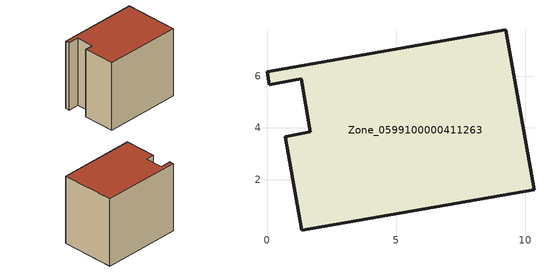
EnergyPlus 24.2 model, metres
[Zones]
Zone_0599100000411263
 floor ground (C_G): 1.32,5.9 0.09,5.68 0,6.18 9.26,7.8 10.34,1.61 1.35,0.03 0.7,3.66 1.68,3.86 z0
 wall outside (C_F): 9.26,7.8 0,6.18 0.09,5.68 1.32,5.9 1.68,3.86 0.7,3.66 1.35,0.03 10.34,1.61 9.26,7.8 z0:8.21
 roof outside (C_R): 1.32,5.9 1.68,3.86 0.7,3.66 1.35,0.03 10.34,1.61 9.26,7.8 0,6.18 0.09,5.68 z8.21
[BUILDING]
Pand.0599100000411263: North Axis=0; Terrain=City; Loads Convergence Tolerance Value=0.04; Temperature Convergence Tolerance Value=0.4; Solar Distribution=FullExterior; Maximum Number of Warmup Days=25; Minimum Number of Warmup Days=1
[Site:Location]
Rotterdam.The.Hague.AP_ZH_NLD Design_Conditions: Latitude=51.96; Longitude=4.45; Time Zone=1; Elevation=-4.5
[SITE:GROUNDTEMPERATURE:BUILDINGSURFACE]
18, 18, 18, 18, 18, 18, 18, 18, 18, 18, 18, 18
[MATERIAL] Thermal Absorptance=0.9; Solar Absorptance=0.7; Visible Absorptance=0.7
Name | Roughness | Thickness | Conductivity | Density | Specific Heat
G.TI.1992-2005 | MediumSmooth | 0.15 | 0.06 | 540 | 1210
F.TI.1992-2005 | Rough | 0.3 | 0.12 | 1920 | 840
R.TI.1992-2005 | MediumRough | 0.2 | 0.08 | 1500 | 1000
[CONSTRUCTION]
C_G: G.TI.1992-2005
C_F: F.TI.1992-2005
C_R: R.TI.1992-2005
[ZONE]
Zone_0599100000411263: Type=1; Multiplier=1; Ceiling Height=Autocalculate; Volume=Autocalculate; Floor Area=autocalculate; Part of Total Floor Area=Yes
[ZONEINFILTRATION:DESIGNFLOWRATE]
Infil_Zone_0599100000411263: Zone or ZoneList or Space or SpaceList=Zone_0599100000411263; Schedule=AlwaysOn; Design Flow Rate Calculation Method=Flow/Area; Flow Rate per Floor Area=0.0015; Constant Term Coefficient=1; Temperature Term Coefficient=0; Velocity Term Coefficient=0; Velocity Squared Term Coefficient=0
[HVACTEMPLATE:ZONE:IDEALLOADSAIRSYSTEM]
Zone_0599100000411263: Maximum Heating Supply Air Temperature=50; Minimum Cooling Supply Air Temperature=13; Maximum Heating Supply Air Humidity Ratio=0.0156; Minimum Cooling Supply Air Humidity Ratio=0.0077; Heating Limit=NoLimit; Cooling Limit=NoLimit; Dehumidification Control Type=ConstantSensibleHeatRatio; Cooling Sensible Heat Ratio=0.7; Dehumidification Setpoint=60; Humidification Control Type=None; Humidification Setpoint=30; Outdoor Air Method=None; Outdoor Air Flow Rate per Person=0.00944; Outdoor Air Flow Rate per Zone Floor Area=0; Outdoor Air Flow Rate per Zone=0; Demand Controlled Ventilation Type=None; Outdoor Air Economizer Type=NoEconomizer; Heat Recovery Type=None; Sensible Heat Recovery Effectiveness=0.7; Latent Heat Recovery Effectiveness=0.65
[ZONECONTROL:THERMOSTAT]
ThermostatControl_Zone_0599100000411263: Zone or ZoneList=Zone_0599100000411263; Control Type Schedule=DualSetpointControlType; Control 1=Thermostat_Zone_0599100000411263; Temperature Difference Between Cutout And Setpoint=0
[THERMOSTATSETPOINT:DUALSETPOINT]
Thermostat_Zone_0599100000411263: Heating Setpoint Temperature Schedule=HeatingSetpoint_Zone_0599100000411263; Cooling Setpoint Temperature Schedule=CoolingSetpoint_Zone_0599100000411263
[SCHEDULE:COMPACT]
HeatingSetpoint_Zone_0599100000411263: Through: 12/31, For: AllDays, Until: 24:00, 21
CoolingSetpoint_Zone_0599100000411263: Through: 12/31, For: AllDays, Until: 24:00, 24
DualSetpointControlType: Through: 12/31, For: AllDays, Until: 24:00, 4
AlwaysOn: Through: 12/31, For: AllDays, Until: 24:00, 1
